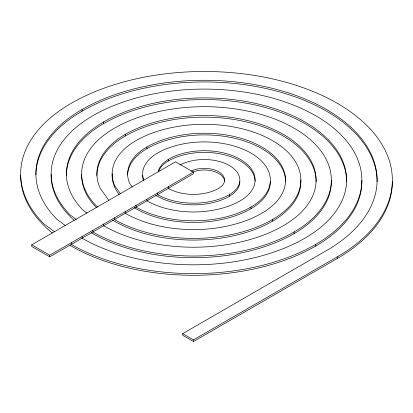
<?xml version="1.0" encoding="UTF-8"?>
<svg xmlns="http://www.w3.org/2000/svg" width="413" height="413" viewBox="0 0 413 413"><rect width="100%" height="100%" fill="white"/><g stroke="black" fill="none" stroke-linecap="round" stroke-linejoin="round"><path stroke-width="0.62" d="M158.339 171.911L159.113 168.525L162.665 163.569L168.323 159.315A50.835 29.349 0 0 1 240.211 159.315A50.835 29.349 0 0 1 240.211 200.821A65.951 38.079 0 0 1 146.945 200.821L49.705 256.85L31.734 246.473L31.734 244.816L175.51 161.803L193.382 172.123L193.382 173.78L146.945 200.821L146.945 199.159L193.382 172.123M31.734 244.816L49.705 255.193L146.945 199.159M392.35 181.73A188.085 108.588 0 0 1 337.261 258.512L193.485 341.52L182.701 335.294L182.701 333.637L326.476 250.624A172.835 99.786 0 0 0 326.476 109.507A172.835 99.786 0 0 0 82.053 109.507A157.585 90.979 0 0 0 57.015 219.334L65.455 225.684M182.701 333.637L193.485 339.863L337.261 256.85A188.085 108.588 0 0 0 337.261 103.286A188.085 108.588 0 0 0 71.273 103.286A172.835 99.786 0 0 0 43.804 223.732L54.676 231.915M97.933 207.104L96.632 206.123A111.835 64.567 0 0 1 114.406 128.185A127.085 73.369 0 0 1 294.128 128.185A127.085 73.369 0 0 1 294.128 231.951L294.128 233.608A142.335 82.177 0 0 1 91.077 232.571M86.993 213.211L83.426 210.527A127.085 73.369 0 0 1 103.622 121.959A142.335 82.177 0 0 1 304.913 121.959A142.335 82.177 0 0 1 304.913 238.172A157.585 90.979 0 0 1 82.053 238.172L82.053 236.515M76.229 219.453L70.22 214.93A142.335 82.177 0 0 1 92.837 115.733A157.585 90.979 0 0 1 315.697 115.733A157.585 90.979 0 0 1 315.697 244.398L315.697 246.06A172.835 99.786 0 0 1 70.107 245.379M132.268 187.084L129.873 183.749A65.951 38.079 0 0 1 146.945 146.971A81.201 46.881 0 0 1 261.78 146.971A81.201 46.881 0 0 1 261.78 213.273A96.585 55.76 0 0 1 125.191 213.273L125.191 211.611M120.493 193.764L114.922 185.995A81.335 46.958 0 0 1 135.97 140.637A96.585 55.76 0 0 1 272.559 140.637A96.585 55.76 0 0 1 272.559 219.499L272.559 221.156A111.835 64.567 0 0 1 112.666 220.129M108.939 200.465L100.189 188.276A96.585 55.76 0 0 1 125.191 134.411A111.835 64.567 0 0 1 283.344 134.411A111.835 64.567 0 0 1 283.344 225.725A127.085 73.369 0 0 1 103.622 225.725L103.622 224.063M337.261 256.85L337.261 258.512M143.894 180.3A50.835 29.349 0 0 1 157.539 153.089A66.085 38.151 0 0 1 250.996 153.089A66.085 38.151 0 0 1 250.996 207.047L250.996 208.704A81.335 46.958 0 0 1 134.277 207.698M180.13 164.973A35.585 20.542 0 0 1 229.927 165.835A35.585 20.542 0 0 1 229.427 194.595L229.427 196.252A50.835 29.349 0 0 1 155.83 195.22M193.485 339.863L193.485 341.52M168.323 159.315L168.323 160.977A35.585 20.542 0 0 0 158.638 171.343M168.323 186.707L168.323 188.369A35.585 20.542 0 0 0 218.642 188.369A20.335 11.74 0 0 0 219.107 172.04A20.335 11.74 0 0 0 190.858 171.245M157.539 192.933L157.539 194.595A50.835 29.349 0 0 0 229.427 194.595M146.945 146.971L146.945 148.634A65.951 38.079 0 0 0 127.638 174.936M135.97 205.385L135.97 207.047A81.335 46.958 0 0 0 250.996 207.047M125.191 134.411L125.191 136.073A96.585 55.76 0 0 0 96.9 175.504M114.406 217.837L114.406 219.499A111.835 64.567 0 0 0 272.559 219.499M103.622 121.959L103.622 123.621A127.085 73.369 0 0 0 66.4 175.504M92.837 230.289L92.837 231.951A142.335 82.177 0 0 0 294.128 231.951M82.053 109.507L82.053 111.169A157.585 90.979 0 0 0 35.905 174.88M71.273 242.741L71.273 244.398A172.835 99.786 0 0 0 315.697 244.398M49.705 255.193L49.705 256.85M239.85 181.73A35.585 20.542 0 0 1 229.427 196.252M143.487 180.801A50.835 29.349 0 0 1 142.65 175.504M192.974 171.963A20.335 11.74 0 0 1 213.387 171.235A20.335 11.74 0 0 1 224.574 181.116M270.35 181.73A66.085 38.151 0 0 1 250.996 208.704M119.109 194.502A81.335 46.958 0 0 1 112.212 173.672M300.793 179.836A96.585 55.76 0 0 1 272.559 221.156M96.632 207.785A111.835 64.567 0 0 1 81.671 174.26M331.334 180.502A127.085 73.369 0 0 1 294.128 233.608M74.18 220.32A142.335 82.177 0 0 1 51.166 174.25M361.834 180.486A157.585 90.979 0 0 1 315.697 246.06M52.368 233.113A172.835 99.786 0 0 1 20.65 175.504M168.323 160.977A50.835 29.349 0 0 1 223.252 154.503A50.835 29.349 0 0 1 255.089 181.142M82.053 111.169A172.835 99.786 0 0 1 270.407 89.538A172.835 99.786 0 0 1 377.1 181.73M103.622 123.621A142.335 82.177 0 0 1 258.734 105.805A142.335 82.177 0 0 1 346.6 181.73M125.191 136.073A111.835 64.567 0 0 1 247.062 122.078A111.835 64.567 0 0 1 316.1 181.73M146.945 148.634A81.201 46.881 0 0 1 235.436 138.469A81.201 46.881 0 0 1 285.564 181.782"/></g></svg>
